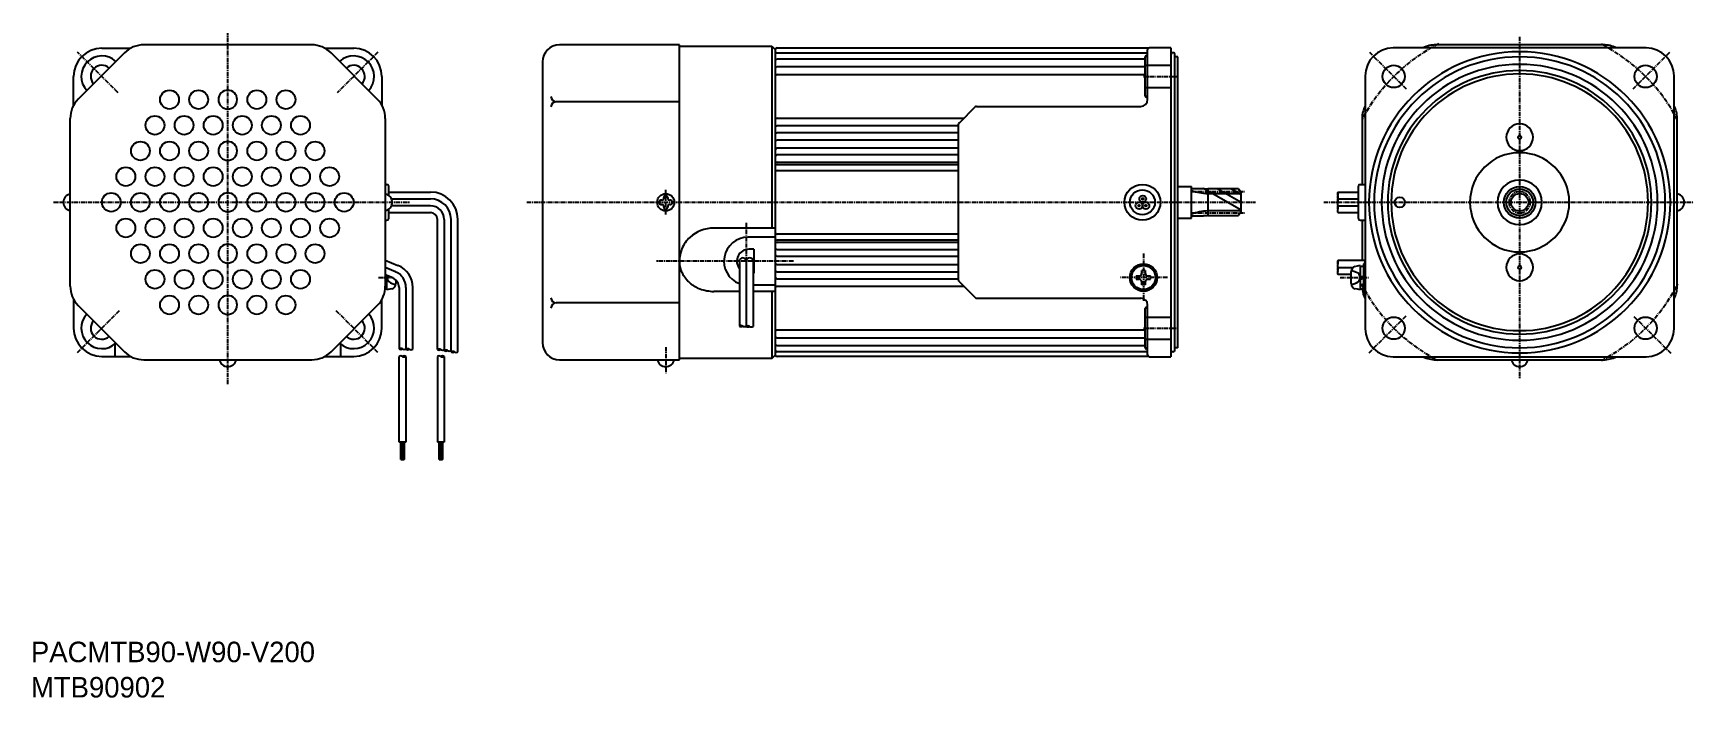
# Model space of a CAD drawing. Extents: x 66 to 551, y 18 to 212.
import ezdxf

# ---------------------------------------------------------------- set-up
doc = ezdxf.new("R2010")
doc.units = 0
doc.linetypes.add('CENTER', pattern=[2, 1.25, -0.25, 0.25, -0.25])
doc.layers.get('0').update_dxf_attribs({"linetype": 'CONTINUOUS'})
doc.layers.add('CENTER', color=1, linetype='CONTINUOUS')

msp = doc.modelspace()

# ---------------------------------------------------------------- linework, layer by layer
at = {"color": 7, "linetype": 'CONTINUOUS'}
for p, q in [((122.62, 208.57), (98.11, 208.57)), ((147.13, 208.57), (122.62, 208.57)), ((254.51, 208.57), (219.51, 208.57)), ((254.51, 116.57), (254.51, 208.57)), ((499.86, 208.57), (475.35, 208.57)), ((524.37, 208.57), (499.86, 208.57)), ((92.45, 206.23), (78.96, 192.74)), ((85.82, 207.57), (94.24, 207.57)), ((151, 207.57), (159.42, 207.57)), ((166.27, 192.74), (152.78, 206.23)), ((254.51, 208.22), (281.51, 208.22)), ((281.51, 208.22), (281.51, 155.02)), ((281.51, 208.22), (282.51, 207.22)), ((282.51, 207.15), (282.51, 117.92)), ((283, 206.22), (391.21, 206.22)), ((283.01, 207.65), (391.57, 207.65)), ((390.51, 204.41), (283.01, 204.41)), ((390.51, 202.59), (390.51, 205.04)), ((391.21, 205.34), (390.81, 205.34)), ((391.21, 192.57), (391.21, 207.17)), ((398.01, 207.67), (391.71, 207.67)), ((398.01, 207.67), (398.01, 117.47)), ((399.21, 119.47), (399.21, 205.67)), ((400.01, 205.07), (399.21, 205.07)), ((400.01, 120.07), (400.01, 205.07)), ((499.86, 207.67), (462.96, 207.67)), ((536.76, 207.67), (499.86, 207.67)), ((77.62, 190.96), (77.62, 199.37)), ((167.62, 199.37), (167.62, 190.96)), ((214.51, 203.58), (214.51, 121.57)), ((283, 199.93), (390.51, 199.93)), ((390.51, 202.15), (283.01, 202.15)), ((390.51, 196.1), (390.51, 202.59)), ((454.76, 199.47), (454.76, 125.67)), ((544.96, 125.67), (544.96, 199.47)), ((390.51, 193.64), (390.51, 196.1)), ((254.51, 191.96), (218.49, 191.96)), ((340.86, 190.43), (336.15, 185.72)), ((341.22, 190.57), (389.21, 190.57)), ((391.21, 193.34), (390.81, 193.34)), ((76.62, 138.07), (76.62, 187.08)), ((168.62, 187.08), (168.62, 138.07)), ((283.01, 187.16), (337.59, 187.16)), ((336.01, 184.89), (283.01, 184.89)), ((336.01, 139.78), (336.01, 185.37)), ((453.86, 187.08), (453.86, 167.82)), ((545.86, 162.57), (545.86, 187.08)), ((336.01, 182.86), (283.01, 182.86)), ((336.01, 180.74), (283.01, 180.74)), ((336.01, 178.35), (283.01, 178.35)), ((336.01, 176.39), (283.01, 176.39)), ((283.01, 174.32), (336.01, 174.32)), ((283.01, 173.66), (336.01, 173.66)), ((283.01, 171.9), (336.01, 171.9)), ((168.62, 167.82), (169.12, 167.82)), ((169.62, 164.57), (169.62, 167.32)), ((169.62, 165.57), (181.82, 165.57)), ((400.01, 167.17), (404.01, 167.17)), ((404.01, 157.97), (404.01, 167.17)), ((404.01, 166.57), (407.53, 166.57)), ((417.81, 166.47), (408.81, 166.47)), ((408.81, 165.12), (418.51, 165.12)), ((417.81, 166.47), (418.51, 165.26)), ((418.51, 159.89), (418.51, 165.26)), ((446.76, 165.57), (452.76, 165.57)), ((452.76, 157.82), (452.76, 167.32)), ((453.26, 167.82), (454.76, 167.82)), ((169.62, 157.82), (169.62, 160.57)), ((170.41, 163.57), (181.82, 163.57)), ((181.82, 161.57), (170.41, 161.57)), ((249.41, 163.17), (249.11, 163.17)), ((249.11, 161.97), (249.41, 161.97)), ((249.91, 163.67), (249.91, 163.97)), ((249.91, 161.17), (249.91, 161.47)), ((251.11, 163.97), (251.11, 163.67)), ((251.11, 161.47), (251.11, 161.17)), ((251.91, 163.17), (251.61, 163.17)), ((251.61, 161.97), (251.91, 161.97)), ((418.51, 160.03), (408.81, 160.03)), ((446.76, 163.57), (452.76, 163.57)), ((446.76, 161.57), (452.76, 161.57)), ((545.86, 138.07), (545.86, 162.57)), ((168.62, 157.32), (169.12, 157.32)), ((169.62, 159.57), (181.82, 159.57)), ((183.82, 119.54), (183.82, 157.57)), ((185.82, 157.57), (185.82, 119.24)), ((187.82, 118.86), (187.82, 157.57)), ((189.82, 118.86), (189.82, 157.57)), ((400.01, 157.97), (404.01, 157.97)), ((404.01, 158.57), (407.53, 158.57)), ((408.81, 158.68), (417.81, 158.68)), ((418.51, 159.89), (417.81, 158.68)), ((446.76, 159.57), (452.76, 159.57)), ((453.26, 157.32), (454.76, 157.32)), ((453.86, 157.32), (453.86, 145.52)), ((282.51, 155.02), (264.51, 155.02)), ((277.48, 152.35), (274.48, 152.35)), ((282.51, 152.35), (277.51, 152.35)), ((336.01, 153.25), (283.01, 153.25)), ((336.01, 151.49), (283.01, 151.49)), ((336.01, 150.82), (283.01, 150.82)), ((168.62, 145.69), (172.32, 144.15)), ((276.28, 148.85), (274.78, 148.85)), ((276.28, 148.85), (276.28, 141.85)), ((283.01, 148.76), (336.01, 148.76)), ((283.01, 146.8), (336.01, 146.8)), ((454.76, 145.52), (446.76, 145.52)), ((454.76, 135.57), (454.76, 145.57)), ((171.56, 142.3), (168.62, 143.52)), ((170.79, 140.46), (168.62, 141.36)), ((168.62, 140.93), (169.12, 140.83)), ((169.12, 137.07), (169.12, 141.15)), ((272.01, 145.35), (272.01, 126.42)), ((274.01, 145.35), (274.01, 126.42)), ((276.01, 145.35), (276.01, 126.3)), ((276.28, 141.85), (276.01, 141.85)), ((283.01, 144.41), (336.01, 144.41)), ((283.01, 142.29), (336.01, 142.29)), ((387.91, 141.07), (388.76, 141.07)), ((387.91, 141.07), (387.91, 140.07)), ((390.51, 142.67), (389.51, 142.67)), ((389.51, 141.82), (389.51, 142.67)), ((390.51, 142.67), (390.51, 141.82)), ((391.26, 141.07), (392.11, 141.07)), ((392.11, 140.07), (392.11, 141.07)), ((446.76, 143.52), (451.24, 143.52)), ((450.66, 141.52), (446.76, 141.52)), ((450.66, 138.81), (450.66, 142.34)), ((453.26, 144.07), (451.88, 143.81)), ((453.26, 144.07), (453.26, 137.07)), ((453.26, 143.95), (454.26, 143.95)), ((453.26, 140.83), (454.26, 141.02)), ((454.76, 144.57), (454.26, 144.57)), ((454.26, 144.57), (454.26, 136.57)), ((454.26, 143.89), (454.26, 140.12)), ((169.12, 137.2), (168.57, 137.2)), ((168.62, 140.22), (169.12, 140.12)), ((169.12, 137.07), (170.5, 137.34)), ((171.72, 139.85), (171.72, 138.81)), ((172.64, 137.68), (172.64, 119.74)), ((174.64, 137.68), (174.64, 119.64)), ((176.64, 119.64), (176.64, 137.68)), ((272.01, 136.55), (264.51, 136.55)), ((277.48, 138.35), (276.01, 138.35)), ((282.51, 136.55), (276.01, 136.55)), ((282.51, 138.35), (277.51, 138.35)), ((281.51, 136.55), (281.51, 116.92)), ((283.01, 140.26), (336.01, 140.26)), ((337.59, 137.99), (283.01, 137.99)), ((336.15, 139.43), (340.86, 134.72)), ((387.91, 140.07), (388.76, 140.07)), ((389.51, 138.47), (389.51, 139.32)), ((390.51, 138.47), (389.51, 138.47)), ((390.51, 139.32), (390.51, 138.47)), ((391.26, 140.07), (392.11, 140.07)), ((451.88, 137.34), (453.26, 137.07)), ((453.26, 140.12), (454.26, 140.31)), ((454.26, 137.2), (453.26, 137.2)), ((454.76, 136.57), (454.26, 136.57)), ((77.62, 134.19), (77.62, 125.77)), ((78.96, 132.41), (92.45, 118.92)), ((152.78, 118.92), (166.27, 132.41)), ((167.62, 125.77), (167.62, 134.19)), ((254.51, 133.19), (218.49, 133.19)), ((341.22, 134.57), (389.21, 134.57)), ((390.51, 129.05), (390.51, 131.51)), ((391.21, 131.81), (390.81, 131.81)), ((391.21, 117.97), (391.21, 132.57)), ((390.51, 122.56), (390.51, 129.05)), ((283, 123), (390.51, 123)), ((390.51, 125.22), (283.01, 125.22)), ((390.51, 120.11), (390.51, 122.56)), ((85.82, 117.57), (94.24, 117.57)), ((89.62, 121.16), (89.62, 117.57)), ((98.11, 116.57), (122.62, 116.57)), ((122.62, 116.57), (147.13, 116.57)), ((151, 117.57), (159.42, 117.57)), ((155.62, 117.57), (155.62, 121.16)), ((172.64, 92.47), (172.64, 117.56)), ((174.64, 117.56), (174.64, 92.47)), ((183.82, 117.56), (183.82, 92.47)), ((185.82, 117.56), (185.82, 92.47)), ((219.51, 116.57), (254.51, 116.57)), ((281.51, 116.92), (254.51, 116.92)), ((281.51, 116.92), (282.51, 117.92)), ((283.01, 120.74), (390.51, 120.74)), ((391.21, 118.93), (283.01, 118.93)), ((391.57, 117.49), (283.01, 117.49)), ((391.21, 119.81), (390.81, 119.81)), ((391.71, 117.47), (398.01, 117.47)), ((400.01, 120.07), (399.21, 120.07)), ((462.96, 117.47), (499.86, 117.47)), ((475.35, 116.57), (499.86, 116.57)), ((499.86, 117.47), (536.76, 117.47)), ((499.86, 116.57), (524.37, 116.57)), ((174.64, 92.47), (172.64, 92.47)), ((173.14, 87.47), (173.14, 92.47)), ((174.14, 92.47), (174.14, 87.47)), ((185.82, 92.47), (183.82, 92.47)), ((184.32, 87.47), (184.32, 92.47)), ((185.32, 92.47), (185.32, 87.47)), ((173.14, 87.47), (174.14, 87.47)), ((184.32, 87.47), (185.32, 87.47))]:
    msp.add_line(p, q, dxfattribs=at)
at = {"color": 3, "linetype": 'CONTINUOUS'}
for p, q in [((390.51, 202.59), (398.01, 202.59)), ((390.51, 196.1), (398.01, 196.1)), ((418.51, 160.27), (407.59, 166.57)), ((408.81, 166.47), (408.81, 158.68)), ((411.76, 166.47), (418.51, 162.57)), ((415.76, 166.47), (418.51, 164.88)), ((452.23, 142.09), (450.7, 142.67)), ((170.15, 139.06), (171.68, 138.47)), ((450.7, 138.47), (452.23, 139.06)), ((390.51, 129.05), (398.01, 129.05)), ((390.51, 122.56), (398.01, 122.56)), ((173.14, 92.35), (173.27, 92.47)), ((173.14, 92.21), (173.41, 92.47)), ((173.14, 92.07), (173.55, 92.47)), ((173.14, 91.92), (173.69, 92.47)), ((173.14, 91.78), (173.83, 92.47)), ((173.14, 91.64), (173.98, 92.47)), ((173.14, 91.5), (174.12, 92.47)), ((173.14, 91.36), (174.14, 92.36)), ((173.14, 91.22), (174.14, 92.22)), ((184.32, 92.35), (184.44, 92.47)), ((184.32, 92.21), (184.58, 92.47)), ((184.32, 92.07), (184.72, 92.47)), ((184.32, 91.93), (184.87, 92.47)), ((184.32, 91.79), (185.01, 92.47)), ((184.32, 91.64), (185.15, 92.47)), ((184.32, 91.5), (185.29, 92.47)), ((184.32, 91.36), (185.32, 92.36)), ((184.32, 91.22), (185.32, 92.22)), ((173.14, 91.08), (174.14, 92.08)), ((173.14, 90.93), (174.14, 91.93)), ((173.14, 90.79), (174.14, 91.79)), ((173.14, 90.65), (174.14, 91.65)), ((173.14, 90.51), (174.14, 91.51)), ((173.14, 90.37), (174.14, 91.37)), ((173.14, 90.23), (174.14, 91.23)), ((173.14, 90.09), (174.14, 91.09)), ((173.14, 89.95), (174.14, 90.95)), ((173.14, 89.8), (174.14, 90.8)), ((173.14, 89.66), (174.14, 90.66)), ((173.14, 89.52), (174.14, 90.52)), ((173.14, 89.38), (174.14, 90.38)), ((173.14, 89.24), (174.14, 90.24)), ((173.14, 89.1), (174.14, 90.1)), ((173.14, 88.96), (174.14, 89.96)), ((173.14, 88.81), (174.14, 89.81)), ((173.14, 88.67), (174.14, 89.67)), ((173.14, 88.53), (174.14, 89.53)), ((173.14, 88.39), (174.14, 89.39)), ((173.14, 88.25), (174.14, 89.25)), ((173.14, 88.11), (174.14, 89.11)), ((173.14, 87.97), (174.14, 88.97)), ((173.14, 87.82), (174.14, 88.82)), ((173.14, 87.68), (174.14, 88.68)), ((173.14, 87.54), (174.14, 88.54)), ((173.22, 87.47), (174.14, 88.4)), ((173.36, 87.47), (174.14, 88.26)), ((173.5, 87.47), (174.14, 88.12)), ((173.64, 87.47), (174.14, 87.98)), ((173.78, 87.47), (174.14, 87.83)), ((173.93, 87.47), (174.14, 87.69)), ((174.07, 87.47), (174.14, 87.55)), ((184.32, 91.08), (185.32, 92.08)), ((184.32, 90.94), (185.32, 91.94)), ((184.32, 90.8), (185.32, 91.8)), ((184.32, 90.65), (185.32, 91.65)), ((184.32, 90.51), (185.32, 91.51)), ((184.32, 90.37), (185.32, 91.37)), ((184.32, 90.23), (185.32, 91.23)), ((184.32, 90.09), (185.32, 91.09)), ((184.32, 89.95), (185.32, 90.95)), ((184.32, 89.81), (185.32, 90.81)), ((184.32, 89.66), (185.32, 90.66)), ((184.32, 89.52), (185.32, 90.52)), ((184.32, 89.38), (185.32, 90.38)), ((184.32, 89.24), (185.32, 90.24)), ((184.32, 89.1), (185.32, 90.1)), ((184.32, 88.96), (185.32, 89.96)), ((184.32, 88.82), (185.32, 89.82)), ((184.32, 88.67), (185.32, 89.67)), ((184.32, 88.53), (185.32, 89.53)), ((184.32, 88.39), (185.32, 89.39)), ((184.32, 88.25), (185.32, 89.25)), ((184.32, 88.11), (185.32, 89.11)), ((184.32, 87.97), (185.32, 88.97)), ((184.32, 87.83), (185.32, 88.83)), ((184.32, 87.68), (185.32, 88.68)), ((184.32, 87.54), (185.32, 88.54)), ((184.39, 87.47), (185.32, 88.4)), ((184.53, 87.47), (185.32, 88.26)), ((184.67, 87.47), (185.32, 88.12)), ((184.81, 87.47), (185.32, 87.98)), ((184.96, 87.47), (185.32, 87.84)), ((185.1, 87.47), (185.32, 87.69)), ((185.24, 87.47), (185.32, 87.55))]:
    msp.add_line(p, q, dxfattribs=at)
at = {"color": 7, "linetype": 'CONTINUOUS'}
for points in [[(264.51, 155.02, 0.188413), (257.56, 152.31, 0.108828), (255.24, 148.98, 0.097259), (254.51, 145.35)], [(254.51, 145.35, 0.033008), (254.58, 144.33, 0.052298), (254.96, 142.73, 0.034774), (255.42, 141.68, 0.031243), (255.96, 140.78, 0.026946), (256.55, 140.02, 0.026734), (257.23, 139.32, 0.028412), (258.07, 138.61, 0.025251), (258.91, 138.06, 0.02159), (259.7, 137.63, 0.008161), (260.01, 137.49)], [(264.01, 136.56, 0.001575), (264.07, 136.55, 0.001472), (264.14, 136.55, 0.007824), (264.51, 136.55)]]:
    msp.add_lwpolyline(points, format="xyb", dxfattribs=at)
for centre, radius in [((463.09, 199.34), 3.25), ((536.63, 199.34), 3.25), ((105.62, 192.57), 2.75), ((114.12, 192.57), 2.75), ((131.12, 192.57), 2.75), ((139.62, 192.57), 2.75), ((101.37, 185.07), 2.75), ((109.87, 185.07), 2.75), ((118.37, 185.07), 2.75), ((126.87, 185.07), 2.75), ((135.37, 185.07), 2.75), ((143.87, 185.07), 2.75), ((97.12, 177.57), 2.75), ((105.62, 177.57), 2.75), ((114.12, 177.57), 2.75), ((131.12, 177.57), 2.75), ((139.62, 177.57), 2.75), ((148.12, 177.57), 2.75), ((92.87, 170.07), 2.75), ((101.37, 170.07), 2.75), ((109.87, 170.07), 2.75), ((118.37, 170.07), 2.75), ((126.87, 170.07), 2.75), ((135.37, 170.07), 2.75), ((143.87, 170.07), 2.75), ((152.37, 170.07), 2.75), ((88.62, 162.57), 2.75), ((97.12, 162.57), 2.75), ((105.62, 162.57), 2.75), ((114.12, 162.57), 2.75), ((131.12, 162.57), 2.75), ((139.62, 162.57), 2.75), ((148.12, 162.57), 2.75), ((156.62, 162.57), 2.75), ((250.51, 162.57), 2.5), ((389.71, 162.57), 5.25), ((389.71, 162.57), 3.65), ((499.86, 162.57), 4.6), ((499.86, 162.57), 3.9), ((499.86, 162.57), 2.55), ((388.71, 161.57), 1), ((388.71, 161.57), 0.25), ((388.71, 161.57), 0.2), ((388.71, 161.57), 0.15), ((388.71, 161.57), 0.1), ((389.81, 163.57), 1), ((389.81, 163.57), 0.25), ((389.81, 163.57), 0.2), ((389.81, 163.57), 0.15), ((389.81, 163.57), 0.1), ((390.71, 161.57), 1), ((390.71, 161.57), 0.25), ((390.71, 161.57), 0.2), ((390.71, 161.57), 0.15), ((390.71, 161.57), 0.1), ((464.86, 162.57), 1.5), ((92.87, 155.07), 2.75), ((101.37, 155.07), 2.75), ((109.87, 155.07), 2.75), ((118.37, 155.07), 2.75), ((126.87, 155.07), 2.75), ((135.37, 155.07), 2.75), ((143.87, 155.07), 2.75), ((152.37, 155.07), 2.75), ((97.12, 147.57), 2.75), ((105.62, 147.57), 2.75), ((114.12, 147.57), 2.75), ((131.12, 147.57), 2.75), ((139.62, 147.57), 2.75), ((148.12, 147.57), 2.75), ((101.37, 140.07), 2.75), ((109.87, 140.07), 2.75), ((118.37, 140.07), 2.75), ((126.87, 140.07), 2.75), ((135.37, 140.07), 2.75), ((143.87, 140.07), 2.75), ((390.01, 140.57), 4), ((390.01, 140.57), 3.5), ((105.62, 132.57), 2.75), ((114.12, 132.57), 2.75), ((131.12, 132.57), 2.75), ((139.62, 132.57), 2.75), ((463.09, 125.81), 3.25), ((536.63, 125.81), 3.25)]:
    msp.add_circle(centre, radius, dxfattribs=at)
for centre, radius, start, end in [((98.11, 200.57), 8, 90, 135), ((147.13, 200.57), 8, 45, 90), ((219.51, 203.57), 5, 89.9989, 179.9989), ((475.35, 200.57), 8, 90, 117.4392), ((524.37, 200.57), 8, 62.5608, 90), ((85.82, 199.37), 8.2, 90, 180), ((85.85, 199.34), 6, 46.911, 223.089), ((159.39, 199.34), 6, 316.911, 133.089), ((159.42, 199.37), 8.2, 0, 90), ((283.01, 207.15), 0.5, 90.0002, 180), ((283.01, 205.72), 0.5, 90, 179.9885), ((283.01, 203.91), 0.5, 90, 180), ((390.81, 205.04), 0.3, 90, 180), ((391.71, 207.17), 0.5, 90, 180), ((398.61, 205.67), 0.6, 0, 180), ((462.96, 199.47), 8.2, 90, 180), ((499.86, 162.57), 44, 89.9999, 269.9999), ((499.86, 162.57), 42.5, 89.9999, 269.9999), ((499.86, 162.57), 44, 270.0001, 90.0001), ((499.86, 162.57), 42.5, 270.0001, 90.0001), ((536.76, 199.47), 8.2, 0, 90), ((85.85, 199.34), 3.25, 48.5295, 221.4705), ((159.39, 199.34), 3.25, 318.5295, 131.4705), ((283.01, 201.65), 0.5, 90, 180), ((283.01, 199.43), 0.5, 90.0115, 180), ((499.86, 162.57), 40.3, 90, 270), ((499.86, 162.57), 38.5, 89.9999, 269.9999), ((499.86, 162.57), 37.5, 90, 270), ((499.86, 162.57), 40.3, 270, 90), ((499.86, 162.57), 38.5, 270.0001, 90.0001), ((499.86, 162.57), 37.5, 270, 90), ((499.86, 162.57), 37.5, 90, 90.0001), ((499.86, 162.57), 37.5, 89.9999, 90), ((122.62, 192.57), 2.75, 90, 270), ((122.62, 192.57), 2.75, 270, 90), ((84.62, 187.08), 8, 135, 180), ((160.62, 187.08), 8, 0, 45), ((218.49, 193.46), 1.5, 180, 270), ((218.49, 190.46), 1.5, 90, 180), ((341.22, 190.07), 0.5, 90, 135), ((389.21, 192.57), 2, 270, 0), ((390.81, 193.64), 0.3, 180, 270), ((461.86, 187.08), 8, 152.5607, 180), ((537.86, 187.08), 8, 0, 27.4393), ((283.01, 186.66), 0.5, 90, 180), ((283.01, 184.39), 0.5, 90, 180), ((336.51, 185.37), 0.5, 135, 180), ((499.86, 181.57), 3.9, 89.9999, 269.9999), ((499.86, 181.57), 3.9, 270.0001, 90.0001), ((122.62, 177.57), 2.75, 90, 180), ((122.62, 177.57), 2.75, 0, 90), ((283.01, 182.36), 0.5, 90, 180), ((283.01, 180.24), 0.5, 90, 180), ((499.86, 181.57), 0.5, 89.9978, 270.0021), ((499.86, 181.57), 0.5, 269.9979, 90.0022), ((122.62, 177.57), 2.75, 180, 270), ((122.62, 177.57), 2.75, 270, 0), ((283.01, 177.85), 0.5, 90, 180), ((283.01, 175.89), 0.5, 90, 180), ((499.86, 162.57), 14.5, 89.9999, 269.9999), ((499.86, 162.57), 14.5, 270.0001, 90.0001), ((283.01, 173.82), 0.5, 90, 180), ((283.01, 173.16), 0.5, 90, 180), ((283.01, 171.4), 0.5, 90, 180), ((77.12, 162.57), 2.5, 101.5374, 258.4631), ((122.62, 162.57), 2.75, 90, 270), ((122.62, 162.57), 2.75, 270, 90), ((168.12, 162.57), 2.5, 281.5369, 78.4626), ((169.12, 167.32), 0.5, 0, 90), ((181.82, 157.57), 8, 0, 90), ((409.6, 182.94), 17.84, 251.7329, 267.4587), ((409.6, 184.29), 17.84, 263.3489, 267.4587), ((453.26, 167.32), 0.5, 90, 180), ((499.86, 162.57), 6.5, 89.9999, 269.9999), ((499.86, 162.57), 6.5, 270.0001, 90.0001), ((545.48, 162.57), 2.5, 281.5369, 78.4631), ((181.82, 157.57), 6, 0, 90), ((181.82, 157.57), 4, 0, 90), ((249.11, 162.57), 0.6, 90, 270), ((249.41, 163.67), 0.5, 270, 0), ((249.41, 161.47), 0.5, 0, 90), ((250.51, 163.97), 0.6, 0, 180), ((250.51, 161.17), 0.6, 180, 0), ((251.61, 163.67), 0.5, 180, 270), ((251.61, 161.47), 0.5, 90, 180), ((251.91, 162.57), 0.6, 270, 90), ((409.6, 142.21), 17.84, 92.5413, 108.2671), ((447.63, 162.07), 1, 149.9993, 210.0007), ((445.9, 164.07), 1, 330.0021, 30.0007), ((445.9, 163.07), 1, 330.0021, 29.9979), ((445.9, 161.07), 1, 330.0021, 29.9979), ((169.12, 157.82), 0.5, 270, 0), ((181.82, 157.57), 2, 0, 90), ((409.6, 140.86), 17.84, 92.5413, 96.6511), ((453.26, 157.82), 0.5, 180, 270), ((122.62, 147.57), 2.75, 90, 270), ((122.62, 147.57), 2.75, 270, 90), ((274.51, 145.35), 7, 90, 249.076), ((283.01, 153.75), 0.5, 180, 270), ((283.01, 151.99), 0.5, 180, 270), ((283.01, 151.32), 0.5, 180, 270), ((274.78, 145.35), 3.5, 90, 217.7133), ((273.01, 145.35), 1, 0, 180), ((275.01, 145.35), 1, 0, 180), ((283.01, 149.26), 0.5, 180, 270), ((283.01, 147.3), 0.5, 180, 270), ((499.86, 143.57), 3.9, 89.9999, 269.9999), ((499.86, 143.57), 3.9, 270.0001, 90.0001), ((169.64, 137.68), 5, 359.9977, 67.5023), ((169.64, 137.68), 7, 359.9984, 67.5023), ((283.01, 144.91), 0.5, 180, 270), ((283.01, 142.79), 0.5, 180, 270), ((283.01, 140.76), 0.5, 180, 270), ((388.76, 141.82), 0.75, 270, 0), ((391.26, 141.82), 0.75, 180, 270), ((452.16, 142.34), 1.5, 100.8863, 180), ((499.86, 143.57), 0.5, 90.0021, 269.9978), ((499.86, 143.57), 0.5, 270.0022, 89.9979), ((84.62, 138.07), 8, 180, 225), ((160.62, 138.07), 8, 315, 0), ((170.22, 138.81), 1.5, 280.8867, 0), ((169.64, 137.68), 3, 359.9981, 67.5031), ((264.81, 149.05), 12.52, 247.454, 266.3353), ((283.01, 138.49), 0.5, 180, 270), ((336.51, 139.78), 0.5, 180, 225), ((388.76, 139.32), 0.75, 0, 90), ((391.26, 139.32), 0.75, 90, 180), ((452.16, 138.81), 1.5, 180, 259.1133), ((461.86, 138.07), 8, 186.2199, 207.4393), ((537.86, 138.07), 8, 332.5607, 0), ((122.62, 132.57), 2.75, 90, 270), ((122.62, 132.57), 2.75, 270, 90), ((218.49, 134.69), 1.5, 180, 270), ((218.49, 131.69), 1.5, 90, 180), ((341.22, 135.07), 0.5, 225, 270), ((389.21, 132.57), 2, 0, 90), ((390.81, 131.51), 0.3, 90, 180), ((85.85, 125.81), 6, 136.911, 313.089), ((85.85, 125.81), 3.25, 138.5295, 311.4705), ((159.39, 125.81), 6, 226.911, 43.089), ((159.39, 125.81), 3.25, 228.5295, 41.4705), ((85.82, 125.77), 8.2, 180, 270), ((159.42, 125.77), 8.2, 270, 0), ((219.51, 121.57), 5, 180, 270), ((283.01, 125.72), 0.5, 180, 269.9885), ((283.01, 123.5), 0.5, 180, 270), ((283.01, 121.24), 0.5, 180, 270), ((462.96, 125.67), 8.2, 180, 270), ((536.76, 125.67), 8.2, 270, 0), ((98.11, 124.57), 8, 225, 270), ((122.62, 117.07), 2.5, 191.5369, 270), ((122.62, 117.07), 2.5, 270, 348.4631), ((147.13, 124.57), 8, 270, 315), ((250.51, 117.07), 2.5, 191.5369, 348.4631), ((283.01, 119.43), 0.5, 180.0115, 270), ((283.01, 118), 0.5, 180, 269.9998), ((390.81, 120.11), 0.3, 180, 270), ((391.71, 117.97), 0.5, 180, 270), ((398.61, 119.47), 0.6, 179.9905, 0), ((475.35, 124.57), 8, 242.5608, 270), ((499.86, 117.07), 2.5, 191.5369, 270), ((499.86, 117.07), 2.5, 270, 348.4631), ((524.37, 124.57), 8, 270, 297.4392)]:
    msp.add_arc(centre, radius, start, end, dxfattribs=at)
at = {"color": 3, "linetype": 'CONTINUOUS'}
for centre, radius, start, end in [((447.63, 165.07), 1, 150, 210), ((445.9, 165.07), 1, 330, 30), ((447.63, 164.07), 1, 150, 210), ((447.63, 163.07), 1, 150, 210), ((447.63, 163.07), 1, 150, 210), ((447.63, 162.07), 1, 150, 210), ((447.63, 162.07), 1, 150, 210), ((447.63, 161.07), 1, 150, 210), ((447.63, 161.07), 1, 150, 210), ((447.63, 160.07), 1, 150, 210), ((445.9, 164.07), 1, 330, 30), ((445.9, 163.07), 1, 330, 30), ((445.9, 163.07), 1, 330, 30), ((445.9, 161.07), 1, 330, 30), ((445.9, 161.07), 1, 330, 30), ((447.63, 145.02), 1, 150, 210), ((445.9, 145.02), 1, 330, 30), ((170.73, 140.57), 1.63, 160.5489, 249.1588), ((447.63, 144.02), 1, 150, 210), ((447.63, 143.02), 1, 150, 210), ((447.63, 142.02), 1, 150, 210), ((445.9, 143.02), 1, 330, 30), ((451.65, 140.57), 1.63, 290.8412, 69.1604), ((272.51, 125.55), 1, 59.9993, 120.0007), ((272.51, 127.28), 1, 239.9993, 300.0007), ((273.51, 127.28), 1, 239.9993, 300.0007), ((274.51, 125.44), 1, 60.0042, 120.0057), ((274.51, 127.17), 1, 239.9993, 300.0007), ((275.51, 127.17), 1, 239.9993, 300.0007), ((173.14, 118.87), 1, 59.9993, 120.0007), ((173.14, 120.6), 1, 239.9993, 300.0007), ((173.14, 116.7), 1, 60.0021, 119.9979), ((174.14, 120.6), 1, 239.9993, 300.0007), ((174.14, 116.7), 1, 60.0042, 120.0057), ((174.14, 118.43), 1, 239.9993, 300.0007), ((175.14, 118.77), 1, 59.9993, 120.0007), ((175.14, 120.5), 1, 239.9993, 300.0007), ((176.14, 120.5), 1, 239.9993, 300.0007), ((184.32, 118.67), 1, 60.0042, 120.0057), ((184.32, 120.41), 1, 239.9993, 300.0007), ((184.32, 116.7), 1, 59.9993, 120.0007), ((185.32, 120.41), 1, 239.9993, 300.0007), ((185.32, 116.7), 1, 59.9993, 120.0007), ((185.32, 118.43), 1, 239.9993, 300.0007), ((186.32, 118.37), 1, 59.9993, 120.0057), ((186.32, 120.11), 1, 239.9993, 300.0007), ((187.32, 120.11), 1, 239.9993, 300.0007), ((188.32, 118), 1, 59.9993, 120.0007), ((188.32, 119.73), 1, 239.9993, 300.0007), ((189.32, 119.73), 1, 239.9993, 300.0007)]:
    msp.add_arc(centre, radius, start, end, dxfattribs=at)
at = {"layer": 'CENTER', "color": 1, "linetype": 'CENTER'}
for p, q in [((122.62, 109.44), (122.62, 211.97)), ((499.86, 210.95), (499.86, 111.24)), ((90.66, 194.53), (78.78, 206.42)), ((166.46, 206.42), (154.57, 194.53)), ((466.79, 195.65), (456.12, 206.31)), ((543.6, 206.31), (532.93, 195.65)), ((389.98, 199.34), (399.64, 199.34)), ((250.51, 159.03), (250.51, 166.25)), ((404.01, 165.69), (419.64, 165.69)), ((71.72, 162.57), (175.79, 162.57)), ((209.99, 162.57), (422.71, 162.57)), ((442.71, 162.57), (550.71, 162.57)), ((274.01, 156.58), (274.01, 135.02)), ((404.01, 159.46), (419.64, 159.46)), ((390.01, 147.57), (390.01, 133.57)), ((287.78, 145.35), (247.71, 145.35)), ((166.61, 140.57), (170.5, 140.57)), ((397.01, 140.57), (383.01, 140.57)), ((447.48, 140.57), (455.77, 140.57)), ((78.78, 118.73), (91.05, 131)), ((154.19, 131), (166.46, 118.73)), ((466.59, 129.3), (455.65, 118.36)), ((544.08, 118.36), (533.14, 129.3)), ((390, 125.81), (399.52, 125.81)), ((250.51, 120.25), (250.51, 112.64))]:
    msp.add_line(p, q, dxfattribs=at)
for radius, start, end in [(52, 117.0431, 152.29), (52, 27.71, 62.9569), (3.12, 89.9926, 180), (3.12, 360, 90.0074), (3.12, 180, 270.0073), (3.12, 269.9927, 0), (52, 207.2141, 242.6598), (52, 297.3402, 332.7859)]:
    msp.add_arc((499.86, 162.57), radius, start, end, dxfattribs=at)

# ---------------------------------------------------------------- texts
at = {"color": 7, "linetype": 'CONTINUOUS'}
for s, p in [('PACMTB90-W90-V200', (65.16, 28.21)), ('MTB90902', (65.16, 17.9))]:
    msp.add_text(s, height=6, dxfattribs=at).set_placement(p)

doc.saveas('drawing.dxf')
